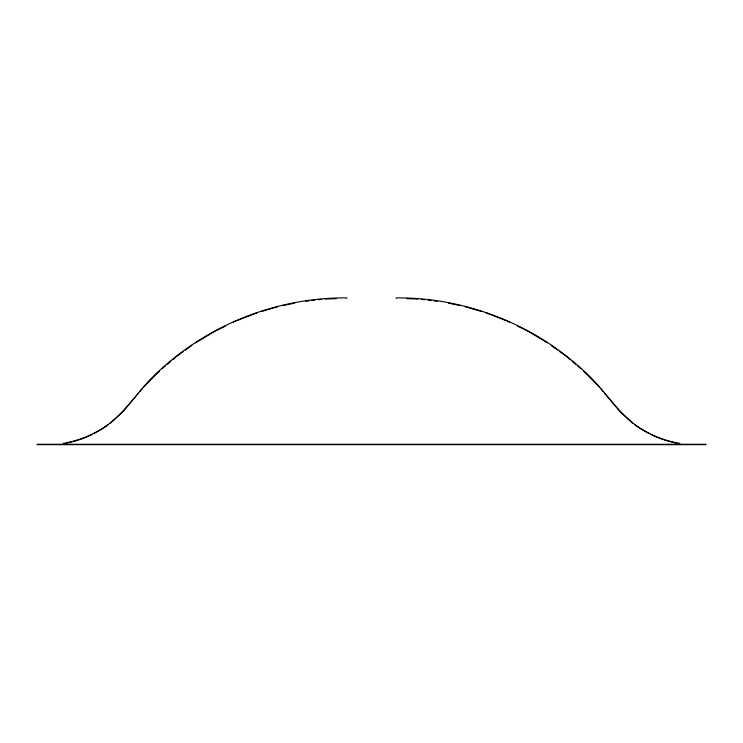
<?xml version="1.0" encoding="UTF-8"?>
<svg xmlns="http://www.w3.org/2000/svg" width="743" height="743" viewBox="0 0 743 743"><rect width="100%" height="100%" fill="white"/><g stroke="black" fill="none" stroke-linecap="round" stroke-linejoin="round"><path stroke-width="1.11" d="M138.384 393.251L123.254 411.297L110.503 423.101M139.851 391.496L142.052 388.877M143.52 387.122L159.606 370.906M162.215 368.686L165.698 365.723M167.435 364.246L170.918 361.284M172.655 359.798L176.128 356.844M177.001 356.101L183.502 351.448M185.36 350.111L191.861 345.458M103.426 428.172L107.846 425.005M195.576 342.802L215.191 331.099L225.463 326.093M102.497 428.73L94.008 433.578M233.673 322.091L235.726 321.087M88.138 436.438L92.048 434.534M236.794 320.67L257.022 312.822M80.03 439.587L87.126 436.828M261.406 311.531L277.845 306.701M72.73 441.732L78.99 439.893M282.294 305.689L294.599 303.163M63.164 443.376C77.476 440.989 91.25 435.649 103.426 427.754C126.347 413.117 139.201 387.976 159.606 370.497C209.953 323.818 278.17 297.358 346.832 297.887L346.832 298.296M66.359 443.134L71.69 442.039M305.856 301.249L309.255 300.841M311.521 300.571L314.93 300.172M318.329 299.763L321.728 299.355M325.146 299.048L336.56 298.649M37.15 444.277L705.85 444.277M37.15 444.685L705.85 444.685M406.44 298.649L417.854 299.048M421.272 299.355L424.671 299.763M428.07 300.172L431.479 300.571M433.745 300.841L437.144 301.249M448.4 303.163L460.706 305.689M679.836 443.376C665.524 440.989 651.75 435.649 639.574 427.754C616.653 413.117 603.799 387.976 583.394 370.497C533.047 323.818 464.83 297.358 396.168 297.887L396.168 298.296M671.31 442.039L676.641 443.134M465.155 306.701L481.594 311.531M664.01 439.893L670.27 441.732M485.978 312.822L506.206 320.67M655.874 436.828L662.97 439.587M507.274 321.087L509.326 322.091M517.537 326.093L527.809 331.099L547.424 342.802M648.992 433.578L640.503 428.73M650.952 434.534L654.862 436.438M551.139 345.458L557.64 350.111M559.498 351.448L565.999 356.101M635.154 425.005L639.574 428.172M566.872 356.844L570.345 359.798M572.082 361.284L575.565 364.246M577.302 365.723L580.785 368.686M632.497 423.101L619.746 411.297L604.616 393.251M583.394 370.906L599.48 387.122M600.948 388.877L603.149 391.496"/></g></svg>
